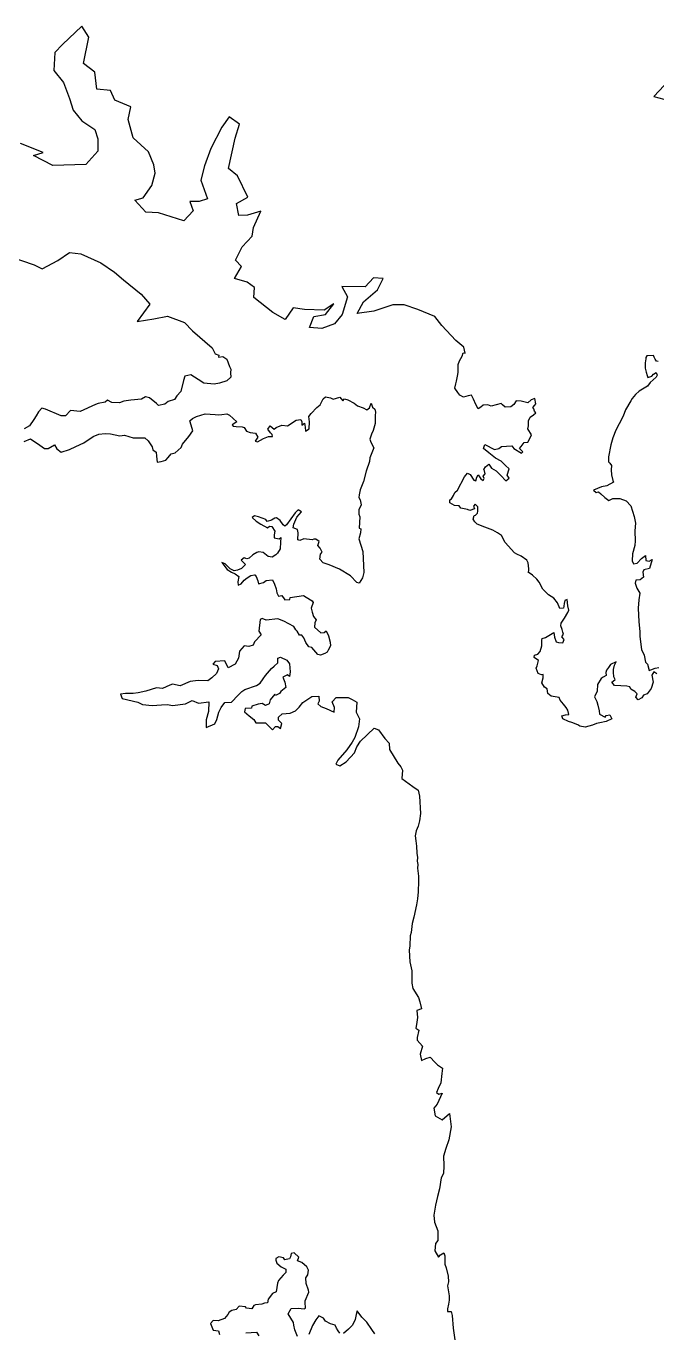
# Model space of a CAD drawing. Header units: inches. Extents: x 33.9 to 41.9, y -4.8 to 5.4.
# Drawn here: x 40.8303 to 40.9614, y -2.2037 to -1.9318 of the extents above; entities that cross this region are included whole.
import ezdxf

# ---------------------------------------------------------------- set-up
doc = ezdxf.new("R2010")
doc.units = ezdxf.units.IN
doc.header["$MEASUREMENT"] = 0
doc.layers.add('Counties', color=7, linetype='Continuous')

msp = doc.modelspace()

# ---------------------------------------------------------------- linework, layer by layer
at = {"layer": 'Counties'}
for points in [[(40.96146, -2.06654), (40.96081, -2.06618), (40.96036, -2.06687), (40.96066, -2.06829), (40.96024, -2.06965), (40.95962, -2.07047), (40.95943, -2.07076), (40.95864, -2.07101), (40.9583, -2.07155), (40.95757, -2.07197), (40.95708, -2.07139), (40.95736, -2.07074), (40.95686, -2.07022), (40.956, -2.06976), (40.95585, -2.06927), (40.95516, -2.06911), (40.95393, -2.0691), (40.95261, -2.06899), (40.9521, -2.06833), (40.95232, -2.06808), (40.95277, -2.06774), (40.95252, -2.06719), (40.9524, -2.06623), (40.95242, -2.06567), (40.95263, -2.06474), (40.95299, -2.06407), (40.95177, -2.06463), (40.95139, -2.06526), (40.95097, -2.06578), (40.95083, -2.06628), (40.95089, -2.06693), (40.95027, -2.06728), (40.94984, -2.06751), (40.94912, -2.06878), (40.94899, -2.0702), (40.94848, -2.07137), (40.94897, -2.07236), (40.94917, -2.07309), (40.94942, -2.07426), (40.94954, -2.07499), (40.95067, -2.07556), (40.95091, -2.07524), (40.95164, -2.07508), (40.95209, -2.07591), (40.95091, -2.07646), (40.94959, -2.07679), (40.94891, -2.07693), (40.94807, -2.07725), (40.94651, -2.07767), (40.94542, -2.07748), (40.94501, -2.07719), (40.94378, -2.07672), (40.94309, -2.07646), (40.94187, -2.07592), (40.94165, -2.07534), (40.94241, -2.07513), (40.94311, -2.07506), (40.94295, -2.07413), (40.94259, -2.07355), (40.942, -2.07287), (40.94132, -2.07208), (40.9411, -2.07147), (40.93947, -2.07121), (40.93875, -2.07064), (40.93861, -2.06968), (40.93806, -2.06931), (40.93752, -2.06842), (40.9378, -2.06737), (40.93777, -2.06668), (40.93745, -2.06675), (40.93677, -2.06649), (40.93632, -2.06538), (40.93654, -2.06487), (40.93681, -2.0638), (40.93592, -2.06317), (40.93601, -2.06268), (40.93672, -2.06246), (40.93717, -2.06195), (40.93755, -2.06073), (40.93751, -2.05958), (40.93759, -2.0592), (40.9383, -2.05899), (40.93929, -2.05835), (40.93999, -2.05795), (40.94013, -2.05891), (40.9405, -2.05989), (40.94096, -2.06008), (40.94191, -2.06011), (40.94218, -2.05944), (40.94171, -2.05886), (40.94202, -2.05829), (40.9419, -2.05788), (40.94174, -2.05735), (40.94144, -2.05659), (40.94155, -2.056), (40.94221, -2.05496), (40.94291, -2.0538), (40.94314, -2.05333), (40.94295, -2.05243), (40.9428, -2.05112), (40.94227, -2.05133), (40.94218, -2.05193), (40.94212, -2.05247), (40.94205, -2.05292), (40.94124, -2.05298), (40.94076, -2.05179), (40.93999, -2.05081), (40.9389, -2.0501), (40.93832, -2.04957), (40.93775, -2.04892), (40.93698, -2.04748), (40.93647, -2.04684), (40.93559, -2.04601), (40.93466, -2.04541), (40.93483, -2.04512), (40.93482, -2.0447), (40.93469, -2.04348), (40.93443, -2.04295), (40.9332, -2.04211), (40.93233, -2.0417), (40.93181, -2.04141), (40.92989, -2.03925), (40.92914, -2.0378), (40.92832, -2.0372), (40.92736, -2.0367), (40.92563, -2.03604), (40.9241, -2.03543), (40.92361, -2.03496), (40.92327, -2.03436), (40.92344, -2.03363), (40.92375, -2.03353), (40.92411, -2.03316), (40.92424, -2.03272), (40.92421, -2.03182), (40.92366, -2.03125), (40.92331, -2.03165), (40.92349, -2.03225), (40.92257, -2.03259), (40.92203, -2.03237), (40.92064, -2.03208), (40.92035, -2.03162), (40.91933, -2.03153), (40.9184, -2.031), (40.91836, -2.03038), (40.91876, -2.03013), (40.91914, -2.02949), (40.91941, -2.02883), (40.91997, -2.02835), (40.92144, -2.02557), (40.92205, -2.02482), (40.92259, -2.02507), (40.92335, -2.02628), (40.9238, -2.02639), (40.92403, -2.02567), (40.92426, -2.02519), (40.92454, -2.02557), (40.92481, -2.02598), (40.92531, -2.02632), (40.92554, -2.02593), (40.9253, -2.02544), (40.9257, -2.02497), (40.92559, -2.02431), (40.92549, -2.02402), (40.92579, -2.02352), (40.92652, -2.02293), (40.92708, -2.02377), (40.92801, -2.02433), (40.92896, -2.0253), (40.93004, -2.02643), (40.9307, -2.02583), (40.93031, -2.02522), (40.93073, -2.02394), (40.92998, -2.02324), (40.92903, -2.02234), (40.92785, -2.02167), (40.92653, -2.02059), (40.92541, -2.01969), (40.92568, -2.01888), (40.92766, -2.01991), (40.92856, -2.01969), (40.92913, -2.01928), (40.9302, -2.0192), (40.93125, -2.01912), (40.93167, -2.01969), (40.93326, -2.02065), (40.93357, -2.02037), (40.93286, -2.01967), (40.93319, -2.01927), (40.93387, -2.01844), (40.93458, -2.01837), (40.93513, -2.01731), (40.93535, -2.01685), (40.93464, -2.0156), (40.93475, -2.01494), (40.93477, -2.01393), (40.93511, -2.01314), (40.93575, -2.01266), (40.93628, -2.01223), (40.93596, -2.01188), (40.93585, -2.01146), (40.93563, -2.01117), (40.93608, -2.0107), (40.93629, -2.01042), (40.93609, -2.00929), (40.93527, -2.00958), (40.93458, -2.0102), (40.93322, -2.00983), (40.93217, -2.00978), (40.93169, -2.01055), (40.93106, -2.01101), (40.92991, -2.01106), (40.92933, -2.01059), (40.92903, -2.01032), (40.92799, -2.0106), (40.927, -2.01084), (40.92629, -2.01058), (40.92535, -2.01066), (40.92481, -2.01105), (40.92429, -2.01143), (40.92378, -2.01055), (40.9233, -2.0094), (40.92288, -2.00856), (40.92218, -2.00869), (40.92122, -2.00902), (40.92044, -2.00858), (40.92002, -2.00803), (40.91945, -2.00716), (40.9196, -2.00624), (40.91978, -2.00569), (40.91995, -2.00461), (40.92009, -2.00384), (40.92013, -2.00219), (40.92042, -2.00147), (40.92092, -2.0005), (40.92118, -1.99979), (40.92159, -1.99987), (40.92132, -1.99862), (40.91966, -1.99718), (40.91672, -1.9941), (40.91527, -1.9922), (40.91171, -1.99079), (40.9089, -1.98977), (40.90655, -1.98979), (40.90255, -1.99113), (40.89911, -1.99162), (40.90042, -1.98914), (40.90333, -1.98665), (40.90452, -1.98433), (40.90251, -1.98417), (40.9008, -1.98603), (40.89593, -1.986), (40.89709, -1.98812), (40.89602, -1.99181), (40.89443, -1.99372), (40.89174, -1.99472), (40.88917, -1.9945), (40.89013, -1.9922), (40.89253, -1.99183), (40.89429, -1.98958), (40.89224, -1.99091), (40.88817, -1.99077), (40.88582, -1.99038), (40.88417, -1.99281), (40.88159, -1.99138), (40.87761, -1.98824), (40.87778, -1.98617), (40.87622, -1.98509), (40.87364, -1.9843), (40.87506, -1.98182), (40.87379, -1.98051), (40.87521, -1.97773), (40.87731, -1.97547), (40.87759, -1.97369), (40.87906, -1.97028), (40.87632, -1.97111), (40.87448, -1.97117), (40.87401, -1.9687), (40.87641, -1.96736), (40.87421, -1.96295), (40.87237, -1.96141), (40.87376, -1.95513), (40.87466, -1.95219), (40.87253, -1.95065), (40.87094, -1.95285), (40.86868, -1.95724), (40.86738, -1.96086), (40.86659, -1.96387), (40.86799, -1.96771), (40.86627, -1.9683), (40.86433, -1.96831), (40.86503, -1.9702), (40.86309, -1.97228), (40.85781, -1.97065), (40.85517, -1.97049), (40.85287, -1.96803), (40.85464, -1.96751), (40.85641, -1.96496), (40.85708, -1.96237), (40.85684, -1.96064), (40.85573, -1.95794), (40.85257, -1.95503), (40.85151, -1.95124), (40.85207, -1.94859), (40.84874, -1.94717), (40.84781, -1.94522), (40.84495, -1.9449), (40.84458, -1.94139), (40.84223, -1.93956), (40.84334, -1.93409), (40.84184, -1.9318), (40.83785, -1.93562), (40.83626, -1.93729), (40.83605, -1.94104), (40.83807, -1.9435), (40.83929, -1.94683), (40.84005, -1.94925), (40.84184, -1.95148), (40.84459, -1.9533), (40.84518, -1.95525), (40.84519, -1.95784), (40.84269, -1.96062), (40.83581, -1.96077), (40.83179, -1.95873), (40.8338, -1.95809), (40.82909, -1.95621)], [(40.96146, -2.06654), (40.96081, -2.06618), (40.96036, -2.06687), (40.96066, -2.06829), (40.96024, -2.06965), (40.95962, -2.07047), (40.95943, -2.07076), (40.95864, -2.07101), (40.9583, -2.07155), (40.95757, -2.07197), (40.95708, -2.07139), (40.95736, -2.07074), (40.95686, -2.07022), (40.956, -2.06976), (40.95585, -2.06927), (40.95516, -2.06911), (40.95393, -2.0691), (40.95261, -2.06899), (40.9521, -2.06833), (40.95232, -2.06808), (40.95277, -2.06774), (40.95252, -2.06719), (40.9524, -2.06623), (40.95242, -2.06567), (40.95263, -2.06474), (40.95299, -2.06407), (40.95177, -2.06463), (40.95139, -2.06526), (40.95097, -2.06578), (40.95083, -2.06628), (40.95089, -2.06693), (40.95027, -2.06728), (40.94984, -2.06751), (40.94912, -2.06878), (40.94899, -2.0702), (40.94848, -2.07137), (40.94897, -2.07236), (40.94917, -2.07309), (40.94942, -2.07426), (40.94954, -2.07499), (40.95067, -2.07556), (40.95091, -2.07524), (40.95164, -2.07508), (40.95209, -2.07591), (40.95091, -2.07646), (40.94959, -2.07679), (40.94891, -2.07693), (40.94807, -2.07725), (40.94651, -2.07767), (40.94542, -2.07748), (40.94501, -2.07719), (40.94378, -2.07672), (40.94309, -2.07646), (40.94187, -2.07592), (40.94165, -2.07534), (40.94241, -2.07513), (40.94311, -2.07506), (40.94295, -2.07413), (40.94259, -2.07355), (40.942, -2.07287), (40.94132, -2.07208), (40.9411, -2.07147), (40.93947, -2.07121), (40.93875, -2.07064), (40.93861, -2.06968), (40.93806, -2.06931), (40.93752, -2.06842), (40.9378, -2.06737), (40.93777, -2.06668), (40.93745, -2.06675), (40.93677, -2.06649), (40.93632, -2.06538), (40.93654, -2.06487), (40.93681, -2.0638), (40.93592, -2.06317), (40.93601, -2.06268), (40.93672, -2.06246), (40.93717, -2.06195), (40.93755, -2.06073), (40.93751, -2.05958), (40.93759, -2.0592), (40.9383, -2.05899), (40.93929, -2.05835), (40.93999, -2.05795), (40.94013, -2.05891), (40.9405, -2.05989), (40.94096, -2.06008), (40.94191, -2.06011), (40.94218, -2.05944), (40.94171, -2.05886), (40.94202, -2.05829), (40.9419, -2.05788), (40.94174, -2.05735), (40.94144, -2.05659), (40.94155, -2.056), (40.94221, -2.05496), (40.94291, -2.0538), (40.94314, -2.05333), (40.94295, -2.05243), (40.9428, -2.05112), (40.94227, -2.05133), (40.94218, -2.05193), (40.94212, -2.05247), (40.94205, -2.05292), (40.94124, -2.05298), (40.94076, -2.05179), (40.93999, -2.05081), (40.9389, -2.0501), (40.93832, -2.04957), (40.93775, -2.04892), (40.93698, -2.04748), (40.93647, -2.04684), (40.93559, -2.04601), (40.93466, -2.04541), (40.93483, -2.04512), (40.93482, -2.0447), (40.93469, -2.04348), (40.93443, -2.04295), (40.9332, -2.04211), (40.93233, -2.0417), (40.93181, -2.04141), (40.92989, -2.03925), (40.92914, -2.0378), (40.92832, -2.0372), (40.92736, -2.0367), (40.92563, -2.03604), (40.9241, -2.03543), (40.92361, -2.03496), (40.92327, -2.03436), (40.92344, -2.03363), (40.92375, -2.03353), (40.92411, -2.03316), (40.92424, -2.03272), (40.92421, -2.03182), (40.92366, -2.03125), (40.92331, -2.03165), (40.92349, -2.03225), (40.92257, -2.03259), (40.92203, -2.03237), (40.92064, -2.03208), (40.92035, -2.03162), (40.91933, -2.03153), (40.9184, -2.031), (40.91836, -2.03038), (40.91876, -2.03013), (40.91914, -2.02949), (40.91941, -2.02883), (40.91997, -2.02835), (40.92144, -2.02557), (40.92205, -2.02482), (40.92259, -2.02507), (40.92335, -2.02628), (40.9238, -2.02639), (40.92403, -2.02567), (40.92426, -2.02519), (40.92454, -2.02557), (40.92481, -2.02598), (40.92531, -2.02632), (40.92554, -2.02593), (40.9253, -2.02544), (40.9257, -2.02497), (40.92559, -2.02431), (40.92549, -2.02402), (40.92579, -2.02352), (40.92652, -2.02293), (40.92708, -2.02377), (40.92801, -2.02433), (40.92896, -2.0253), (40.93004, -2.02643), (40.9307, -2.02583), (40.93031, -2.02522), (40.93073, -2.02394), (40.92998, -2.02324), (40.92903, -2.02234), (40.92785, -2.02167), (40.92653, -2.02059), (40.92541, -2.01969), (40.92568, -2.01888), (40.92766, -2.01991), (40.92856, -2.01969), (40.92913, -2.01928), (40.9302, -2.0192), (40.93125, -2.01912), (40.93167, -2.01969), (40.93326, -2.02065), (40.93357, -2.02037), (40.93286, -2.01967), (40.93319, -2.01927), (40.93387, -2.01844), (40.93458, -2.01837), (40.93513, -2.01731), (40.93535, -2.01685), (40.93464, -2.0156), (40.93475, -2.01494), (40.93477, -2.01393), (40.93511, -2.01314), (40.93575, -2.01266), (40.93628, -2.01223), (40.93596, -2.01188), (40.93585, -2.01146), (40.93563, -2.01117), (40.93608, -2.0107), (40.93629, -2.01042), (40.93609, -2.00929), (40.93527, -2.00958), (40.93458, -2.0102), (40.93322, -2.00983), (40.93217, -2.00978), (40.93169, -2.01055), (40.93106, -2.01101), (40.92991, -2.01106), (40.92933, -2.01059), (40.92903, -2.01032), (40.92799, -2.0106), (40.927, -2.01084), (40.92629, -2.01058), (40.92535, -2.01066), (40.92481, -2.01105), (40.92429, -2.01143), (40.92378, -2.01055), (40.9233, -2.0094), (40.92288, -2.00856), (40.92218, -2.00869), (40.92122, -2.00902), (40.92044, -2.00858), (40.92002, -2.00803), (40.91945, -2.00716), (40.9196, -2.00624), (40.91978, -2.00569), (40.91995, -2.00461), (40.92009, -2.00384), (40.92013, -2.00219), (40.92042, -2.00147), (40.92092, -2.0005), (40.92118, -1.99979), (40.92159, -1.99987), (40.92132, -1.99862), (40.91966, -1.99718), (40.91672, -1.9941), (40.91527, -1.9922), (40.91171, -1.99079), (40.9089, -1.98977), (40.90655, -1.98979), (40.90255, -1.99113), (40.89911, -1.99162), (40.90042, -1.98914), (40.90333, -1.98665), (40.90452, -1.98433), (40.90251, -1.98417), (40.9008, -1.98603), (40.89593, -1.986), (40.89709, -1.98812), (40.89602, -1.99181), (40.89443, -1.99372), (40.89174, -1.99472), (40.88917, -1.9945), (40.89013, -1.9922), (40.89253, -1.99183), (40.89429, -1.98958), (40.89224, -1.99091), (40.88817, -1.99077), (40.88582, -1.99038), (40.88417, -1.99281), (40.88159, -1.99138), (40.87761, -1.98824), (40.87778, -1.98617), (40.87622, -1.98509), (40.87364, -1.9843), (40.87506, -1.98182), (40.87379, -1.98051), (40.87521, -1.97773), (40.87731, -1.97547), (40.87759, -1.97369), (40.87906, -1.97028), (40.87632, -1.97111), (40.87448, -1.97117), (40.87401, -1.9687), (40.87641, -1.96736), (40.87421, -1.96295), (40.87237, -1.96141), (40.87376, -1.95513), (40.87466, -1.95219), (40.87253, -1.95065), (40.87094, -1.95285), (40.86868, -1.95724), (40.86738, -1.96086), (40.86659, -1.96387), (40.86799, -1.96771), (40.86627, -1.9683), (40.86433, -1.96831), (40.86503, -1.9702), (40.86309, -1.97228), (40.85781, -1.97065), (40.85517, -1.97049), (40.85287, -1.96803), (40.85464, -1.96751), (40.85641, -1.96496), (40.85708, -1.96237), (40.85684, -1.96064), (40.85573, -1.95794), (40.85257, -1.95503), (40.85151, -1.95124), (40.85207, -1.94859), (40.84874, -1.94717), (40.84781, -1.94522), (40.84495, -1.9449), (40.84458, -1.94139), (40.84223, -1.93956), (40.84334, -1.93409), (40.84184, -1.9318), (40.83785, -1.93562), (40.83626, -1.93729), (40.83605, -1.94104), (40.83807, -1.9435), (40.83929, -1.94683), (40.84005, -1.94925), (40.84184, -1.95148), (40.84459, -1.9533), (40.84518, -1.95525), (40.84519, -1.95784), (40.84269, -1.96062), (40.83581, -1.96077), (40.83179, -1.95873), (40.8338, -1.95809), (40.82909, -1.95621)], [(40.96295, -1.94415), (40.96079, -1.94641), (40.96291, -1.94697)], [(40.96295, -1.94415), (40.96079, -1.94641), (40.96291, -1.94697)], [(40.82687, -1.9797), (40.83192, -1.98146), (40.83359, -1.98231), (40.83684, -1.98057), (40.8393, -1.97888), (40.84165, -1.9792), (40.84578, -1.98108), (40.84866, -1.98302), (40.85056, -1.98462), (40.85418, -1.98759), (40.85597, -1.98965), (40.85335, -1.99323), (40.85685, -1.99269), (40.85971, -1.99215), (40.86321, -1.99346), (40.86488, -1.99517), (40.86897, -1.99877), (40.8696, -1.99999), (40.87035, -2.00025), (40.8703, -2.00065), (40.87118, -2.00052), (40.87202, -2.00109), (40.87256, -2.00263), (40.87282, -2.00318), (40.87276, -2.00395), (40.87285, -2.00485), (40.87199, -2.00559), (40.87047, -2.00606), (40.86941, -2.0063), (40.86721, -2.0061), (40.86603, -2.00531), (40.86452, -2.00436), (40.86329, -2.00465), (40.86298, -2.00553), (40.86247, -2.00779), (40.86162, -2.0087), (40.86111, -2.0095), (40.85983, -2.00992), (40.85911, -2.01047), (40.85782, -2.01072), (40.85736, -2.0103), (40.85596, -2.00914), (40.85507, -2.00895), (40.85429, -2.00941), (40.85204, -2.00963), (40.85057, -2.00984), (40.84971, -2.01019), (40.84807, -2.01014), (40.8472, -2.00964), (40.84673, -2.01005), (40.84525, -2.0103), (40.84471, -2.01052), (40.84155, -2.012), (40.83948, -2.01179), (40.8385, -2.01287), (40.83759, -2.01292), (40.83433, -2.01152), (40.83351, -2.01132), (40.83282, -2.01204), (40.83234, -2.01287), (40.83185, -2.01367), (40.83096, -2.01494), (40.82985, -2.01559)], [(40.82687, -1.9797), (40.83192, -1.98146), (40.83359, -1.98231), (40.83684, -1.98057), (40.8393, -1.97888), (40.84165, -1.9792), (40.84578, -1.98108), (40.84866, -1.98302), (40.85056, -1.98462), (40.85418, -1.98759), (40.85597, -1.98965), (40.85335, -1.99323), (40.85685, -1.99269), (40.85971, -1.99215), (40.86321, -1.99346), (40.86488, -1.99517), (40.86897, -1.99877), (40.8696, -1.99999), (40.87035, -2.00025), (40.8703, -2.00065), (40.87118, -2.00052), (40.87202, -2.00109), (40.87256, -2.00263), (40.87282, -2.00318), (40.87276, -2.00395), (40.87285, -2.00485), (40.87199, -2.00559), (40.87047, -2.00606), (40.86941, -2.0063), (40.86721, -2.0061), (40.86603, -2.00531), (40.86452, -2.00436), (40.86329, -2.00465), (40.86298, -2.00553), (40.86247, -2.00779), (40.86162, -2.0087), (40.86111, -2.0095), (40.85983, -2.00992), (40.85911, -2.01047), (40.85782, -2.01072), (40.85736, -2.0103), (40.85596, -2.00914), (40.85507, -2.00895), (40.85429, -2.00941), (40.85204, -2.00963), (40.85057, -2.00984), (40.84971, -2.01019), (40.84807, -2.01014), (40.8472, -2.00964), (40.84673, -2.01005), (40.84525, -2.0103), (40.84471, -2.01052), (40.84155, -2.012), (40.83948, -2.01179), (40.8385, -2.01287), (40.83759, -2.01292), (40.83433, -2.01152), (40.83351, -2.01132), (40.83282, -2.01204), (40.83234, -2.01287), (40.83185, -2.01367), (40.83096, -2.01494), (40.82985, -2.01559)], [(40.96168, -2.0016), (40.96137, -2.00148), (40.96108, -2.00107), (40.96088, -2.00065), (40.96073, -2.00035), (40.95936, -2.00043), (40.95913, -2.00074), (40.95915, -2.00105), (40.95906, -2.00145), (40.95902, -2.00185), (40.95902, -2.00248), (40.95902, -2.00295), (40.9592, -2.00377), (40.95941, -2.00452), (40.95955, -2.00488), (40.96042, -2.00463), (40.96077, -2.00419), (40.96128, -2.0039), (40.9615, -2.00443), (40.9613, -2.00481), (40.96003, -2.00596), (40.95947, -2.00668), (40.95774, -2.00774), (40.95698, -2.00845), (40.9563, -2.00931), (40.95602, -2.00977), (40.9549, -2.01164), (40.95441, -2.01297), (40.95363, -2.01456), (40.95291, -2.0159), (40.95225, -2.01745), (40.95185, -2.01892), (40.95136, -2.02143), (40.9514, -2.02245), (40.95165, -2.02275), (40.95199, -2.02325), (40.95191, -2.02414), (40.952, -2.02515), (40.95226, -2.02631), (40.95241, -2.02669), (40.95102, -2.02743), (40.94992, -2.02766), (40.94826, -2.02833), (40.94884, -2.02882), (40.94931, -2.02869), (40.9498, -2.02914), (40.95062, -2.02986), (40.95144, -2.03048), (40.95226, -2.03011), (40.95376, -2.0301), (40.95503, -2.0306), (40.95601, -2.03161), (40.95673, -2.03382), (40.95702, -2.03524), (40.95693, -2.03598), (40.95685, -2.0369), (40.9569, -2.03892), (40.95683, -2.03986), (40.95637, -2.04161), (40.9563, -2.04308), (40.95661, -2.04367), (40.95733, -2.04354), (40.95825, -2.04258), (40.95906, -2.04196), (40.95915, -2.04298), (40.95985, -2.04314), (40.96049, -2.04275), (40.9599, -2.04465), (40.95874, -2.04491), (40.9585, -2.04543), (40.95868, -2.04647), (40.95794, -2.04704), (40.95706, -2.0471), (40.95696, -2.04769), (40.95726, -2.04873), (40.95791, -2.04981), (40.95772, -2.05118), (40.95757, -2.05289), (40.95771, -2.05573), (40.95788, -2.05774), (40.95792, -2.05881), (40.95823, -2.06153), (40.9588, -2.06265), (40.95909, -2.06413), (40.95949, -2.06458), (40.95985, -2.0659), (40.96018, -2.06574), (40.96106, -2.06538), (40.96184, -2.06526)], [(40.96168, -2.0016), (40.96137, -2.00148), (40.96108, -2.00107), (40.96088, -2.00065), (40.96073, -2.00035), (40.95936, -2.00043), (40.95913, -2.00074), (40.95915, -2.00105), (40.95906, -2.00145), (40.95902, -2.00185), (40.95902, -2.00248), (40.95902, -2.00295), (40.9592, -2.00377), (40.95941, -2.00452), (40.95955, -2.00488), (40.96042, -2.00463), (40.96077, -2.00419), (40.96128, -2.0039), (40.9615, -2.00443), (40.9613, -2.00481), (40.96003, -2.00596), (40.95947, -2.00668), (40.95774, -2.00774), (40.95698, -2.00845), (40.9563, -2.00931), (40.95602, -2.00977), (40.9549, -2.01164), (40.95441, -2.01297), (40.95363, -2.01456), (40.95291, -2.0159), (40.95225, -2.01745), (40.95185, -2.01892), (40.95136, -2.02143), (40.9514, -2.02245), (40.95165, -2.02275), (40.95199, -2.02325), (40.95191, -2.02414), (40.952, -2.02515), (40.95226, -2.02631), (40.95241, -2.02669), (40.95102, -2.02743), (40.94992, -2.02766), (40.94826, -2.02833), (40.94884, -2.02882), (40.94931, -2.02869), (40.9498, -2.02914), (40.95062, -2.02986), (40.95144, -2.03048), (40.95226, -2.03011), (40.95376, -2.0301), (40.95503, -2.0306), (40.95601, -2.03161), (40.95673, -2.03382), (40.95702, -2.03524), (40.95693, -2.03598), (40.95685, -2.0369), (40.9569, -2.03892), (40.95683, -2.03986), (40.95637, -2.04161), (40.9563, -2.04308), (40.95661, -2.04367), (40.95733, -2.04354), (40.95825, -2.04258), (40.95906, -2.04196), (40.95915, -2.04298), (40.95985, -2.04314), (40.96049, -2.04275), (40.9599, -2.04465), (40.95874, -2.04491), (40.9585, -2.04543), (40.95868, -2.04647), (40.95794, -2.04704), (40.95706, -2.0471), (40.95696, -2.04769), (40.95726, -2.04873), (40.95791, -2.04981), (40.95772, -2.05118), (40.95757, -2.05289), (40.95771, -2.05573), (40.95788, -2.05774), (40.95792, -2.05881), (40.95823, -2.06153), (40.9588, -2.06265), (40.95909, -2.06413), (40.95949, -2.06458), (40.95985, -2.0659), (40.96018, -2.06574), (40.96106, -2.06538), (40.96184, -2.06526)], [(40.82987, -2.01823), (40.83122, -2.01765), (40.83228, -2.01843), (40.83265, -2.01861), (40.83408, -2.01965), (40.83483, -2.01965), (40.83615, -2.01893), (40.83668, -2.01975), (40.83757, -2.02044), (40.83928, -2.01991), (40.84058, -2.01926), (40.84231, -2.01851), (40.84421, -2.0172), (40.8454, -2.01671), (40.84674, -2.01657), (40.84783, -2.0166), (40.84976, -2.01707), (40.85071, -2.01694), (40.85251, -2.01743), (40.85497, -2.01749), (40.85565, -2.01806), (40.85648, -2.01932), (40.85663, -2.01998), (40.85731, -2.02043), (40.85742, -2.02128), (40.85754, -2.02254), (40.85837, -2.02237), (40.85932, -2.02212), (40.85982, -2.02156), (40.86046, -2.02082), (40.86128, -2.02055), (40.86252, -2.01947), (40.8628, -2.01879), (40.86412, -2.01721), (40.86491, -2.01601), (40.86462, -2.01482), (40.86429, -2.01395), (40.86489, -2.01341), (40.86569, -2.01304), (40.86754, -2.01245), (40.86958, -2.0126), (40.87033, -2.01265), (40.87095, -2.01259), (40.87202, -2.01249), (40.8726, -2.01273), (40.87412, -2.01416), (40.87313, -2.01474), (40.87334, -2.01506), (40.87393, -2.01511), (40.87517, -2.01516), (40.87565, -2.01528), (40.87609, -2.01611), (40.87687, -2.01636), (40.87796, -2.01649), (40.87847, -2.01732), (40.8779, -2.01817), (40.87837, -2.01833), (40.87964, -2.01758), (40.8807, -2.01716), (40.88152, -2.0172), (40.88142, -2.01674), (40.88111, -2.01645), (40.88057, -2.01569), (40.881, -2.01496), (40.88183, -2.01565), (40.88227, -2.0153), (40.88346, -2.0148), (40.88463, -2.01496), (40.88645, -2.01376), (40.88742, -2.01366), (40.88761, -2.01416), (40.88762, -2.01483), (40.88815, -2.01439), (40.8883, -2.01522), (40.88838, -2.01608), (40.88913, -2.01558), (40.88923, -2.01413), (40.88908, -2.01303), (40.88957, -2.01237), (40.8907, -2.01117), (40.89143, -2.01061), (40.89203, -2.00933), (40.89256, -2.00895), (40.89354, -2.00914), (40.89415, -2.00943), (40.89549, -2.00898), (40.89612, -2.00973), (40.89645, -2.00938), (40.8972, -2.00956), (40.89847, -2.01027), (40.89916, -2.01077), (40.90033, -2.01119), (40.90116, -2.01166), (40.90165, -2.01119), (40.90201, -2.01026), (40.90229, -2.01107), (40.90276, -2.01153), (40.90292, -2.01214), (40.90285, -2.01284), (40.90288, -2.01449), (40.90242, -2.01591), (40.90209, -2.0167), (40.90178, -2.01771), (40.90197, -2.01834), (40.9026, -2.01955), (40.90174, -2.02161), (40.9017, -2.02241), (40.90096, -2.02437), (40.90042, -2.02657), (40.89971, -2.02828), (40.89951, -2.0293), (40.89946, -2.02987), (40.89975, -2.03039), (40.89992, -2.03143), (40.89948, -2.03244), (40.89947, -2.03333), (40.89968, -2.03392), (40.8995, -2.03625), (40.8999, -2.03638), (40.8998, -2.0372), (40.89947, -2.0385), (40.90029, -2.04113), (40.90047, -2.0455), (40.90024, -2.0466), (40.89952, -2.04772), (40.89903, -2.04753), (40.89775, -2.04616), (40.89546, -2.04481), (40.89331, -2.04388), (40.89205, -2.04344), (40.89132, -2.04273), (40.89152, -2.04168), (40.89182, -2.04126), (40.89144, -2.0404), (40.89097, -2.03988), (40.89118, -2.03905), (40.89055, -2.03853), (40.89013, -2.03856), (40.88975, -2.0387), (40.88806, -2.03849), (40.88722, -2.03885), (40.88677, -2.03866), (40.88686, -2.03723), (40.8867, -2.03657), (40.88579, -2.03622), (40.88595, -2.03542), (40.88655, -2.03398), (40.88756, -2.03289), (40.88685, -2.03243), (40.88623, -2.03309), (40.88445, -2.03558), (40.8841, -2.03583), (40.88372, -2.03556), (40.88312, -2.03468), (40.88236, -2.0341), (40.88199, -2.03418), (40.88127, -2.03457), (40.88039, -2.03488), (40.88011, -2.03445), (40.87861, -2.03391), (40.87777, -2.0337), (40.87726, -2.03407), (40.87813, -2.03478), (40.87911, -2.03542), (40.88045, -2.03616), (40.88092, -2.03587), (40.8814, -2.03589), (40.88197, -2.03687), (40.88183, -2.03764), (40.88188, -2.03827), (40.88287, -2.03848), (40.88325, -2.03823), (40.88318, -2.03915), (40.88313, -2.04055), (40.88255, -2.04147), (40.8822, -2.04182), (40.88141, -2.04228), (40.88061, -2.04215), (40.87959, -2.0413), (40.87866, -2.04117), (40.87823, -2.04133), (40.87743, -2.04184), (40.87665, -2.0425), (40.87616, -2.04265), (40.87562, -2.0424), (40.87502, -2.04289), (40.8759, -2.04385), (40.87509, -2.04465), (40.87422, -2.04503), (40.87354, -2.04512), (40.87274, -2.04473), (40.87164, -2.04365), (40.87094, -2.0434), (40.8721, -2.04487), (40.87301, -2.0454), (40.87377, -2.04574), (40.87449, -2.04632), (40.87428, -2.0474), (40.8744, -2.04811), (40.87499, -2.04785), (40.87563, -2.04707), (40.87621, -2.04661), (40.87701, -2.04613), (40.87776, -2.04595), (40.87786, -2.04598), (40.87808, -2.04631), (40.87845, -2.04722), (40.87863, -2.04785), (40.87967, -2.04756), (40.88019, -2.04716), (40.88153, -2.04703), (40.88195, -2.04794), (40.88225, -2.04885), (40.88242, -2.04973), (40.88276, -2.05038), (40.88347, -2.05027), (40.88408, -2.05114), (40.88511, -2.0511), (40.88518, -2.05067), (40.88793, -2.0503), (40.8885, -2.05059), (40.88976, -2.05141), (40.88996, -2.05171), (40.88957, -2.05293), (40.88978, -2.05372), (40.89002, -2.05461), (40.8906, -2.0553), (40.89031, -2.05594), (40.89024, -2.05686), (40.89157, -2.05801), (40.89225, -2.05799), (40.89264, -2.05761), (40.89314, -2.05866), (40.89353, -2.05997), (40.89357, -2.06071), (40.89306, -2.06163), (40.89287, -2.06203), (40.89237, -2.06233), (40.89149, -2.06267), (40.89097, -2.06258), (40.88968, -2.06112), (40.88906, -2.06092), (40.88847, -2.06007), (40.88802, -2.05906), (40.88764, -2.05851), (40.88711, -2.05852), (40.88663, -2.05769), (40.88638, -2.05739), (40.88593, -2.05674), (40.88386, -2.0556), (40.88261, -2.05515), (40.88018, -2.0554), (40.87939, -2.05504), (40.87898, -2.05526), (40.87868, -2.05767), (40.87915, -2.05842), (40.87779, -2.05989), (40.8775, -2.06059), (40.87662, -2.06089), (40.87559, -2.06072), (40.87463, -2.06184), (40.87441, -2.06329), (40.87378, -2.06453), (40.87228, -2.06535), (40.87157, -2.06389), (40.86962, -2.06402), (40.86913, -2.06459), (40.87001, -2.06484), (40.87026, -2.06556), (40.86988, -2.06651), (40.86888, -2.06741), (40.86803, -2.06801), (40.86603, -2.06799), (40.86439, -2.06815), (40.86232, -2.06906), (40.86072, -2.06872), (40.86015, -2.06896), (40.85864, -2.0696), (40.85736, -2.06949), (40.85516, -2.07015), (40.85359, -2.07052), (40.85257, -2.07067), (40.85097, -2.07065), (40.84989, -2.07078), (40.85023, -2.0717), (40.85353, -2.07245), (40.85449, -2.07295), (40.85651, -2.07316), (40.8584, -2.07304), (40.85969, -2.07292), (40.8607, -2.07319), (40.86341, -2.07279), (40.86482, -2.07215), (40.86615, -2.07266), (40.86825, -2.0724), (40.8682, -2.07444), (40.86775, -2.07614), (40.86773, -2.07771), (40.86949, -2.07695), (40.86994, -2.07609), (40.87037, -2.07455), (40.87084, -2.07355), (40.87162, -2.07256), (40.87298, -2.07245), (40.87437, -2.07104), (40.87513, -2.07025), (40.87579, -2.06984), (40.87821, -2.06898), (40.87895, -2.06853), (40.87954, -2.06761), (40.88008, -2.06689), (40.88128, -2.06547), (40.88184, -2.06494), (40.88264, -2.06427), (40.88262, -2.0633), (40.88315, -2.0631), (40.88447, -2.06372), (40.88507, -2.0645), (40.88519, -2.06613), (40.88502, -2.06713), (40.88463, -2.06677), (40.88365, -2.06726), (40.88406, -2.06828), (40.88425, -2.06943), (40.88325, -2.07023), (40.88295, -2.07067), (40.88216, -2.0711), (40.88202, -2.07082), (40.88104, -2.07196), (40.88082, -2.07278), (40.88005, -2.07316), (40.87937, -2.07275), (40.87853, -2.0729), (40.8772, -2.07328), (40.87717, -2.07368), (40.87586, -2.0738), (40.8757, -2.0745), (40.87668, -2.07534), (40.87763, -2.07609), (40.87807, -2.07677), (40.88008, -2.07679), (40.88104, -2.07774), (40.88153, -2.07825), (40.88214, -2.07755), (40.88259, -2.07755), (40.88317, -2.07796), (40.88343, -2.07692), (40.88276, -2.07624), (40.88276, -2.07557), (40.88354, -2.07491), (40.88515, -2.07475), (40.88632, -2.07425), (40.88709, -2.07353), (40.88782, -2.07255), (40.88972, -2.07126), (40.89113, -2.07123), (40.89121, -2.07224), (40.89094, -2.0728), (40.89158, -2.07339), (40.89266, -2.07377), (40.89433, -2.07453), (40.89437, -2.07359), (40.89393, -2.07241), (40.89472, -2.07151), (40.89722, -2.07147), (40.89805, -2.07192), (40.89907, -2.07249), (40.89891, -2.07456), (40.8996, -2.07594), (40.89936, -2.07757), (40.8986, -2.07981), (40.89807, -2.08082), (40.89696, -2.0824), (40.89511, -2.0845), (40.8947, -2.08539), (40.89552, -2.08572), (40.89686, -2.08488), (40.89853, -2.08298), (40.89905, -2.08178), (40.89978, -2.08061), (40.90265, -2.07784), (40.90355, -2.07819), (40.9049, -2.08005), (40.9058, -2.08097), (40.90581, -2.0823), (40.90759, -2.08514), (40.9082, -2.08591), (40.90853, -2.0866), (40.90841, -2.08833), (40.91067, -2.08999), (40.91178, -2.09079), (40.91207, -2.09199), (40.9123, -2.09562), (40.91211, -2.09714), (40.91183, -2.09828), (40.91142, -2.09926), (40.91118, -2.10026), (40.9113, -2.10133), (40.91147, -2.1024), (40.91154, -2.10389), (40.91165, -2.1048), (40.91162, -2.10557), (40.91173, -2.10627), (40.91166, -2.10697), (40.91184, -2.10867), (40.91185, -2.10968), (40.91177, -2.11196), (40.91163, -2.11337), (40.91146, -2.11466), (40.9109, -2.11718), (40.91054, -2.1185), (40.91038, -2.12036), (40.91016, -2.12107), (40.91009, -2.12315), (40.90992, -2.12408), (40.91009, -2.12648), (40.91047, -2.12834), (40.9105, -2.13096), (40.91072, -2.13207), (40.91184, -2.13395), (40.91212, -2.13481), (40.91252, -2.13629), (40.91154, -2.13662), (40.91167, -2.1381), (40.91146, -2.13952), (40.91129, -2.14027), (40.91197, -2.1407), (40.91162, -2.14227), (40.91158, -2.1428), (40.91268, -2.14407), (40.91219, -2.14572), (40.91247, -2.14703), (40.91339, -2.1466), (40.91429, -2.14634), (40.9153, -2.14736), (40.91583, -2.14791), (40.91683, -2.14862), (40.91669, -2.14972), (40.91649, -2.15167), (40.91596, -2.15284), (40.9156, -2.15366), (40.91609, -2.15405), (40.9168, -2.15379), (40.91576, -2.15608), (40.91507, -2.15696), (40.91532, -2.15854), (40.91679, -2.15938), (40.91831, -2.15805), (40.91864, -2.16085), (40.9182, -2.16353), (40.91757, -2.16532), (40.91709, -2.1669), (40.91712, -2.16897), (40.91708, -2.17057), (40.91661, -2.17142), (40.91627, -2.17375), (40.91585, -2.17532), (40.91544, -2.17711), (40.91506, -2.17922), (40.9152, -2.18065), (40.91586, -2.18245), (40.91587, -2.18445), (40.91539, -2.18508), (40.9153, -2.18663), (40.91601, -2.18792), (40.91646, -2.18744), (40.91711, -2.18701), (40.91737, -2.18768), (40.91738, -2.18937), (40.91759, -2.19018), (40.91805, -2.19189), (40.91814, -2.19307), (40.91792, -2.1939), (40.91811, -2.19517), (40.91828, -2.19597), (40.91823, -2.19692), (40.9181, -2.19771), (40.9179, -2.19873), (40.9179, -2.19923), (40.91869, -2.19923), (40.9189, -2.20007), (40.91907, -2.20274), (40.91944, -2.20512)], [(40.82987, -2.01823), (40.83122, -2.01765), (40.83228, -2.01843), (40.83265, -2.01861), (40.83408, -2.01965), (40.83483, -2.01965), (40.83615, -2.01893), (40.83668, -2.01975), (40.83757, -2.02044), (40.83928, -2.01991), (40.84058, -2.01926), (40.84231, -2.01851), (40.84421, -2.0172), (40.8454, -2.01671), (40.84674, -2.01657), (40.84783, -2.0166), (40.84976, -2.01707), (40.85071, -2.01694), (40.85251, -2.01743), (40.85497, -2.01749), (40.85565, -2.01806), (40.85648, -2.01932), (40.85663, -2.01998), (40.85731, -2.02043), (40.85742, -2.02128), (40.85754, -2.02254), (40.85837, -2.02237), (40.85932, -2.02212), (40.85982, -2.02156), (40.86046, -2.02082), (40.86128, -2.02055), (40.86252, -2.01947), (40.8628, -2.01879), (40.86412, -2.01721), (40.86491, -2.01601), (40.86462, -2.01482), (40.86429, -2.01395), (40.86489, -2.01341), (40.86569, -2.01304), (40.86754, -2.01245), (40.86958, -2.0126), (40.87033, -2.01265), (40.87095, -2.01259), (40.87202, -2.01249), (40.8726, -2.01273), (40.87412, -2.01416), (40.87313, -2.01474), (40.87334, -2.01506), (40.87393, -2.01511), (40.87517, -2.01516), (40.87565, -2.01528), (40.87609, -2.01611), (40.87687, -2.01636), (40.87796, -2.01649), (40.87847, -2.01732), (40.8779, -2.01817), (40.87837, -2.01833), (40.87964, -2.01758), (40.8807, -2.01716), (40.88152, -2.0172), (40.88142, -2.01674), (40.88111, -2.01645), (40.88057, -2.01569), (40.881, -2.01496), (40.88183, -2.01565), (40.88227, -2.0153), (40.88346, -2.0148), (40.88463, -2.01496), (40.88645, -2.01376), (40.88742, -2.01366), (40.88761, -2.01416), (40.88762, -2.01483), (40.88815, -2.01439), (40.8883, -2.01522), (40.88838, -2.01608), (40.88913, -2.01558), (40.88923, -2.01413), (40.88908, -2.01303), (40.88957, -2.01237), (40.8907, -2.01117), (40.89143, -2.01061), (40.89203, -2.00933), (40.89256, -2.00895), (40.89354, -2.00914), (40.89415, -2.00943), (40.89549, -2.00898), (40.89612, -2.00973), (40.89645, -2.00938), (40.8972, -2.00956), (40.89847, -2.01027), (40.89916, -2.01077), (40.90033, -2.01119), (40.90116, -2.01166), (40.90165, -2.01119), (40.90201, -2.01026), (40.90229, -2.01107), (40.90276, -2.01153), (40.90292, -2.01214), (40.90285, -2.01284), (40.90288, -2.01449), (40.90242, -2.01591), (40.90209, -2.0167), (40.90178, -2.01771), (40.90197, -2.01834), (40.9026, -2.01955), (40.90174, -2.02161), (40.9017, -2.02241), (40.90096, -2.02437), (40.90042, -2.02657), (40.89971, -2.02828), (40.89951, -2.0293), (40.89946, -2.02987), (40.89975, -2.03039), (40.89992, -2.03143), (40.89948, -2.03244), (40.89947, -2.03333), (40.89968, -2.03392), (40.8995, -2.03625), (40.8999, -2.03638), (40.8998, -2.0372), (40.89947, -2.0385), (40.90029, -2.04113), (40.90047, -2.0455), (40.90024, -2.0466), (40.89952, -2.04772), (40.89903, -2.04753), (40.89775, -2.04616), (40.89546, -2.04481), (40.89331, -2.04388), (40.89205, -2.04344), (40.89132, -2.04273), (40.89152, -2.04168), (40.89182, -2.04126), (40.89144, -2.0404), (40.89097, -2.03988), (40.89118, -2.03905), (40.89055, -2.03853), (40.89013, -2.03856), (40.88975, -2.0387), (40.88806, -2.03849), (40.88722, -2.03885), (40.88677, -2.03866), (40.88686, -2.03723), (40.8867, -2.03657), (40.88579, -2.03622), (40.88595, -2.03542), (40.88655, -2.03398), (40.88756, -2.03289), (40.88685, -2.03243), (40.88623, -2.03309), (40.88445, -2.03558), (40.8841, -2.03583), (40.88372, -2.03556), (40.88312, -2.03468), (40.88236, -2.0341), (40.88199, -2.03418), (40.88127, -2.03457), (40.88039, -2.03488), (40.88011, -2.03445), (40.87861, -2.03391), (40.87777, -2.0337), (40.87726, -2.03407), (40.87813, -2.03478), (40.87911, -2.03542), (40.88045, -2.03616), (40.88092, -2.03587), (40.8814, -2.03589), (40.88197, -2.03687), (40.88183, -2.03764), (40.88188, -2.03827), (40.88287, -2.03848), (40.88325, -2.03823), (40.88318, -2.03915), (40.88313, -2.04055), (40.88255, -2.04147), (40.8822, -2.04182), (40.88141, -2.04228), (40.88061, -2.04215), (40.87959, -2.0413), (40.87866, -2.04117), (40.87823, -2.04133), (40.87743, -2.04184), (40.87665, -2.0425), (40.87616, -2.04265), (40.87562, -2.0424), (40.87502, -2.04289), (40.8759, -2.04385), (40.87509, -2.04465), (40.87422, -2.04503), (40.87354, -2.04512), (40.87274, -2.04473), (40.87164, -2.04365), (40.87094, -2.0434), (40.8721, -2.04487), (40.87301, -2.0454), (40.87377, -2.04574), (40.87449, -2.04632), (40.87428, -2.0474), (40.8744, -2.04811), (40.87499, -2.04785), (40.87563, -2.04707), (40.87621, -2.04661), (40.87701, -2.04613), (40.87776, -2.04595), (40.87786, -2.04598), (40.87808, -2.04631), (40.87845, -2.04722), (40.87863, -2.04785), (40.87967, -2.04756), (40.88019, -2.04716), (40.88153, -2.04703), (40.88195, -2.04794), (40.88225, -2.04885), (40.88242, -2.04973), (40.88276, -2.05038), (40.88347, -2.05027), (40.88408, -2.05114), (40.88511, -2.0511), (40.88518, -2.05067), (40.88793, -2.0503), (40.8885, -2.05059), (40.88976, -2.05141), (40.88996, -2.05171), (40.88957, -2.05293), (40.88978, -2.05372), (40.89002, -2.05461), (40.8906, -2.0553), (40.89031, -2.05594), (40.89024, -2.05686), (40.89157, -2.05801), (40.89225, -2.05799), (40.89264, -2.05761), (40.89314, -2.05866), (40.89353, -2.05997), (40.89357, -2.06071), (40.89306, -2.06163), (40.89287, -2.06203), (40.89237, -2.06233), (40.89149, -2.06267), (40.89097, -2.06258), (40.88968, -2.06112), (40.88906, -2.06092), (40.88847, -2.06007), (40.88802, -2.05906), (40.88764, -2.05851), (40.88711, -2.05852), (40.88663, -2.05769), (40.88638, -2.05739), (40.88593, -2.05674), (40.88386, -2.0556), (40.88261, -2.05515), (40.88018, -2.0554), (40.87939, -2.05504), (40.87898, -2.05526), (40.87868, -2.05767), (40.87915, -2.05842), (40.87779, -2.05989), (40.8775, -2.06059), (40.87662, -2.06089), (40.87559, -2.06072), (40.87463, -2.06184), (40.87441, -2.06329), (40.87378, -2.06453), (40.87228, -2.06535), (40.87157, -2.06389), (40.86962, -2.06402), (40.86913, -2.06459), (40.87001, -2.06484), (40.87026, -2.06556), (40.86988, -2.06651), (40.86888, -2.06741), (40.86803, -2.06801), (40.86603, -2.06799), (40.86439, -2.06815), (40.86232, -2.06906), (40.86072, -2.06872), (40.86015, -2.06896), (40.85864, -2.0696), (40.85736, -2.06949), (40.85516, -2.07015), (40.85359, -2.07052), (40.85257, -2.07067), (40.85097, -2.07065), (40.84989, -2.07078), (40.85023, -2.0717), (40.85353, -2.07245), (40.85449, -2.07295), (40.85651, -2.07316), (40.8584, -2.07304), (40.85969, -2.07292), (40.8607, -2.07319), (40.86341, -2.07279), (40.86482, -2.07215), (40.86615, -2.07266), (40.86825, -2.0724), (40.8682, -2.07444), (40.86775, -2.07614), (40.86773, -2.07771), (40.86949, -2.07695), (40.86994, -2.07609), (40.87037, -2.07455), (40.87084, -2.07355), (40.87162, -2.07256), (40.87298, -2.07245), (40.87437, -2.07104), (40.87513, -2.07025), (40.87579, -2.06984), (40.87821, -2.06898), (40.87895, -2.06853), (40.87954, -2.06761), (40.88008, -2.06689), (40.88128, -2.06547), (40.88184, -2.06494), (40.88264, -2.06427), (40.88262, -2.0633), (40.88315, -2.0631), (40.88447, -2.06372), (40.88507, -2.0645), (40.88519, -2.06613), (40.88502, -2.06713), (40.88463, -2.06677), (40.88365, -2.06726), (40.88406, -2.06828), (40.88425, -2.06943), (40.88325, -2.07023), (40.88295, -2.07067), (40.88216, -2.0711), (40.88202, -2.07082), (40.88104, -2.07196), (40.88082, -2.07278), (40.88005, -2.07316), (40.87937, -2.07275), (40.87853, -2.0729), (40.8772, -2.07328), (40.87717, -2.07368), (40.87586, -2.0738), (40.8757, -2.0745), (40.87668, -2.07534), (40.87763, -2.07609), (40.87807, -2.07677), (40.88008, -2.07679), (40.88104, -2.07774), (40.88153, -2.07825), (40.88214, -2.07755), (40.88259, -2.07755), (40.88317, -2.07796), (40.88343, -2.07692), (40.88276, -2.07624), (40.88276, -2.07557), (40.88354, -2.07491), (40.88515, -2.07475), (40.88632, -2.07425), (40.88709, -2.07353), (40.88782, -2.07255), (40.88972, -2.07126), (40.89113, -2.07123), (40.89121, -2.07224), (40.89094, -2.0728), (40.89158, -2.07339), (40.89266, -2.07377), (40.89433, -2.07453), (40.89437, -2.07359), (40.89393, -2.07241), (40.89472, -2.07151), (40.89722, -2.07147), (40.89805, -2.07192), (40.89907, -2.07249), (40.89891, -2.07456), (40.8996, -2.07594), (40.89936, -2.07757), (40.8986, -2.07981), (40.89807, -2.08082), (40.89696, -2.0824), (40.89511, -2.0845), (40.8947, -2.08539), (40.89552, -2.08572), (40.89686, -2.08488), (40.89853, -2.08298), (40.89905, -2.08178), (40.89978, -2.08061), (40.90265, -2.07784), (40.90355, -2.07819), (40.9049, -2.08005), (40.9058, -2.08097), (40.90581, -2.0823), (40.90759, -2.08514), (40.9082, -2.08591), (40.90853, -2.0866), (40.90841, -2.08833), (40.91067, -2.08999), (40.91178, -2.09079), (40.91207, -2.09199), (40.9123, -2.09562), (40.91211, -2.09714), (40.91183, -2.09828), (40.91142, -2.09926), (40.91118, -2.10026), (40.9113, -2.10133), (40.91147, -2.1024), (40.91154, -2.10389), (40.91165, -2.1048), (40.91162, -2.10557), (40.91173, -2.10627), (40.91166, -2.10697), (40.91184, -2.10867), (40.91185, -2.10968), (40.91177, -2.11196), (40.91163, -2.11337), (40.91146, -2.11466), (40.9109, -2.11718), (40.91054, -2.1185), (40.91038, -2.12036), (40.91016, -2.12107), (40.91009, -2.12315), (40.90992, -2.12408), (40.91009, -2.12648), (40.91047, -2.12834), (40.9105, -2.13096), (40.91072, -2.13207), (40.91184, -2.13395), (40.91212, -2.13481), (40.91252, -2.13629), (40.91154, -2.13662), (40.91167, -2.1381), (40.91146, -2.13952), (40.91129, -2.14027), (40.91197, -2.1407), (40.91162, -2.14227), (40.91158, -2.1428), (40.91268, -2.14407), (40.91219, -2.14572), (40.91247, -2.14703), (40.91339, -2.1466), (40.91429, -2.14634), (40.9153, -2.14736), (40.91583, -2.14791), (40.91683, -2.14862), (40.91669, -2.14972), (40.91649, -2.15167), (40.91596, -2.15284), (40.9156, -2.15366), (40.91609, -2.15405), (40.9168, -2.15379), (40.91576, -2.15608), (40.91507, -2.15696), (40.91532, -2.15854), (40.91679, -2.15938), (40.91831, -2.15805), (40.91864, -2.16085), (40.9182, -2.16353), (40.91757, -2.16532), (40.91709, -2.1669), (40.91712, -2.16897), (40.91708, -2.17057), (40.91661, -2.17142), (40.91627, -2.17375), (40.91585, -2.17532), (40.91544, -2.17711), (40.91506, -2.17922), (40.9152, -2.18065), (40.91586, -2.18245), (40.91587, -2.18445), (40.91539, -2.18508), (40.9153, -2.18663), (40.91601, -2.18792), (40.91646, -2.18744), (40.91711, -2.18701), (40.91737, -2.18768), (40.91738, -2.18937), (40.91759, -2.19018), (40.91805, -2.19189), (40.91814, -2.19307), (40.91792, -2.1939), (40.91811, -2.19517), (40.91828, -2.19597), (40.91823, -2.19692), (40.9181, -2.19771), (40.9179, -2.19873), (40.9179, -2.19923), (40.91869, -2.19923), (40.9189, -2.20007), (40.91907, -2.20274), (40.91944, -2.20512)], [(40.88673, -2.20442), (40.88616, -2.20304), (40.88593, -2.20212), (40.88586, -2.20151), (40.88479, -2.19975), (40.88542, -2.19866), (40.88684, -2.19854), (40.88813, -2.19869), (40.88839, -2.19855), (40.88828, -2.19732), (40.88831, -2.19702), (40.88908, -2.19521), (40.88901, -2.19482), (40.88852, -2.19345), (40.88843, -2.19224), (40.88887, -2.19164), (40.88897, -2.19067), (40.88864, -2.18995), (40.88758, -2.18909), (40.88668, -2.18871), (40.88699, -2.18797), (40.886, -2.18702), (40.88542, -2.18718), (40.88524, -2.18788), (40.88505, -2.18831), (40.88438, -2.1884), (40.88407, -2.18847), (40.88379, -2.18811), (40.88282, -2.18788), (40.8822, -2.1882), (40.88218, -2.1886), (40.8824, -2.1892), (40.88328, -2.18993), (40.88428, -2.19045), (40.88428, -2.19114), (40.88372, -2.19166), (40.88278, -2.19281), (40.88257, -2.19333), (40.88228, -2.19518), (40.88153, -2.19553), (40.88062, -2.1967), (40.8805, -2.19742), (40.87987, -2.19751), (40.87931, -2.19771), (40.87798, -2.19785), (40.8776, -2.198), (40.8772, -2.19871), (40.87613, -2.19859), (40.87593, -2.19826), (40.87457, -2.19812), (40.87395, -2.19883), (40.87303, -2.19903), (40.8725, -2.1994), (40.87222, -2.1999), (40.87153, -2.2007), (40.87021, -2.20116), (40.8692, -2.20109), (40.86864, -2.20172), (40.86918, -2.20312), (40.87028, -2.20326), (40.87047, -2.20406)], [(40.88673, -2.20442), (40.88616, -2.20304), (40.88593, -2.20212), (40.88586, -2.20151), (40.88479, -2.19975), (40.88542, -2.19866), (40.88684, -2.19854), (40.88813, -2.19869), (40.88839, -2.19855), (40.88828, -2.19732), (40.88831, -2.19702), (40.88908, -2.19521), (40.88901, -2.19482), (40.88852, -2.19345), (40.88843, -2.19224), (40.88887, -2.19164), (40.88897, -2.19067), (40.88864, -2.18995), (40.88758, -2.18909), (40.88668, -2.18871), (40.88699, -2.18797), (40.886, -2.18702), (40.88542, -2.18718), (40.88524, -2.18788), (40.88505, -2.18831), (40.88438, -2.1884), (40.88407, -2.18847), (40.88379, -2.18811), (40.88282, -2.18788), (40.8822, -2.1882), (40.88218, -2.1886), (40.8824, -2.1892), (40.88328, -2.18993), (40.88428, -2.19045), (40.88428, -2.19114), (40.88372, -2.19166), (40.88278, -2.19281), (40.88257, -2.19333), (40.88228, -2.19518), (40.88153, -2.19553), (40.88062, -2.1967), (40.8805, -2.19742), (40.87987, -2.19751), (40.87931, -2.19771), (40.87798, -2.19785), (40.8776, -2.198), (40.8772, -2.19871), (40.87613, -2.19859), (40.87593, -2.19826), (40.87457, -2.19812), (40.87395, -2.19883), (40.87303, -2.19903), (40.8725, -2.1994), (40.87222, -2.1999), (40.87153, -2.2007), (40.87021, -2.20116), (40.8692, -2.20109), (40.86864, -2.20172), (40.86918, -2.20312), (40.87028, -2.20326), (40.87047, -2.20406)], [(40.9028, -2.20391), (40.9022, -2.20301), (40.90111, -2.20146), (40.90008, -2.20044), (40.89909, -2.19911), (40.89889, -2.1999), (40.89867, -2.20094), (40.89813, -2.20211), (40.89731, -2.20294), (40.89624, -2.20386)], [(40.9028, -2.20391), (40.9022, -2.20301), (40.90111, -2.20146), (40.90008, -2.20044), (40.89909, -2.19911), (40.89889, -2.1999), (40.89867, -2.20094), (40.89813, -2.20211), (40.89731, -2.20294), (40.89624, -2.20386)], [(40.89552, -2.20375), (40.89519, -2.20329), (40.89484, -2.20274), (40.89453, -2.2021), (40.89359, -2.20182), (40.89253, -2.20123), (40.89209, -2.20062), (40.89115, -2.20012), (40.89054, -2.20096), (40.88986, -2.20218), (40.88908, -2.20404)], [(40.89552, -2.20375), (40.89519, -2.20329), (40.89484, -2.20274), (40.89453, -2.2021), (40.89359, -2.20182), (40.89253, -2.20123), (40.89209, -2.20062), (40.89115, -2.20012), (40.89054, -2.20096), (40.88986, -2.20218), (40.88908, -2.20404)], [(40.87596, -2.2037), (40.87704, -2.20362), (40.87815, -2.20354), (40.8787, -2.20432)], [(40.87596, -2.2037), (40.87704, -2.20362), (40.87815, -2.20354), (40.8787, -2.20432)]]:
    msp.add_lwpolyline(points, dxfattribs=at)

doc.saveas('drawing.dxf')
